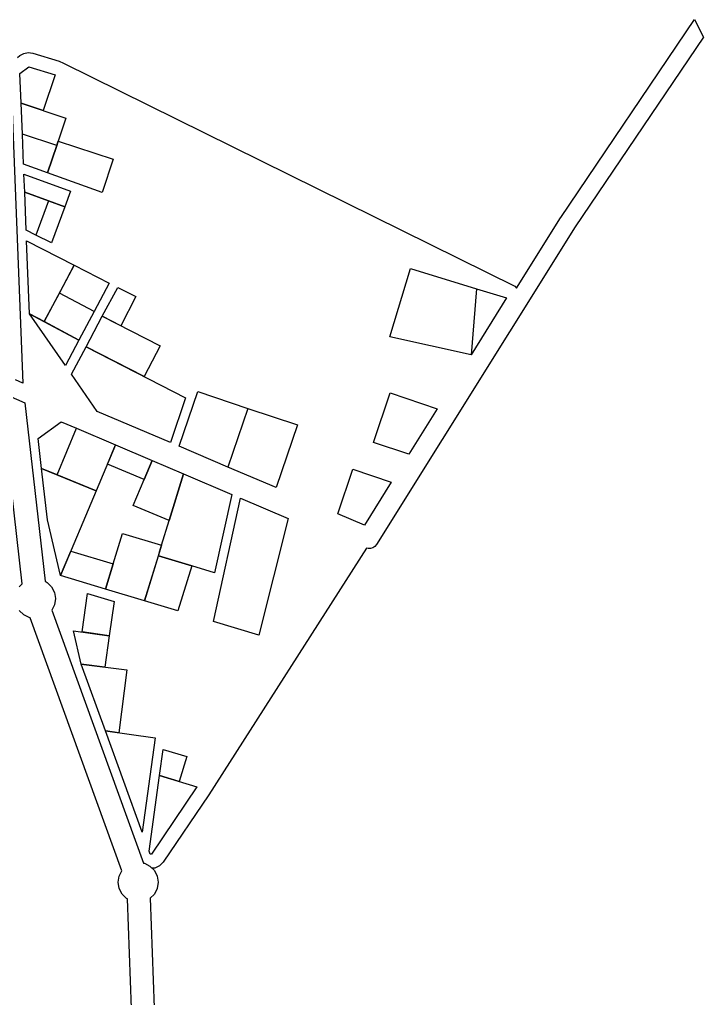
# Model space of a CAD drawing. Header units: inches. Extents: x 479068 to 481072, y 3926601 to 3928387.
# Drawn here: x 480833.3 to 481072.5, y 3927664 to 3928006.6 of the extents above; entities that cross this region are included whole.
import ezdxf

# ---------------------------------------------------------------- set-up
doc = ezdxf.new("R2010")
doc.units = ezdxf.units.IN
doc.header["$MEASUREMENT"] = 0

msp = doc.modelspace()

# ---------------------------------------------------------------- linework, layer by layer
for points in [[(480832.59, 3927993.39), (480833.39, 3927994), (480834.77, 3927994.75), (480836.31, 3927995.04), (480837.86, 3927994.83), (480847.16, 3927992.07), (480848.6, 3927991.37), (481006.45, 3927913.29), (481007.13, 3927912.65), (481022.52, 3927937.25), (481022.57, 3927937.34), (481069.34, 3928006.61), (481072.45, 3928000.5), (481027.58, 3927934.03), (480958.05, 3927822.84), (480957.5, 3927822.2), (480956.8, 3927821.73), (480955.99, 3927821.47), (480955.14, 3927821.45), (480954.65, 3927821.59), (480899.44, 3927735.32), (480883.52, 3927711.71), (480882.24, 3927710.41), (480880.59, 3927709.66), (480879.61, 3927709.6), (480880.41, 3927708.8)], [(480830.06, 3927989.36), (480834.43, 3927879.34), (480831.78, 3927880.47)], [(480833.8, 3927977.34), (480833.39, 3927987.69), (480836.44, 3927990.04), (480845.74, 3927987.28), (480841.55, 3927974.78), (480833.8, 3927977.34)], [(480834.23, 3927966.51), (480833.8, 3927977.34)], [(480833.8, 3927977.34), (480849.49, 3927972.15), (480846.56, 3927963.39)], [(480843.08, 3927953.01), (480834.65, 3927956.06), (480834.23, 3927966.51)], [(480846.27, 3927962.53), (480834.23, 3927966.51)], [(480846.56, 3927963.39), (480846.8, 3927964.11), (480865.99, 3927957.76), (480862.09, 3927946.13), (480843.08, 3927953.01)], [(480846.27, 3927962.53), (480843.08, 3927953.01)], [(480843.08, 3927953.01), (480846.27, 3927962.53)], [(480846.27, 3927962.53), (480846.56, 3927963.39)], [(480846.56, 3927963.39), (480846.27, 3927962.53)], [(480846.27, 3927962.53), (480846.27, 3927962.53)], [(480835.04, 3927946.16), (480834.79, 3927952.5), (480851.07, 3927946.6), (480849.05, 3927941.09)], [(480839, 3927931.2), (480835.56, 3927932.96), (480835.04, 3927946.16)], [(480843.37, 3927943.14), (480835.04, 3927946.16)], [(480835.04, 3927946.16), (480843.37, 3927943.14)], [(480843.37, 3927943.14), (480839, 3927931.2)], [(480843.37, 3927943.14), (480843.37, 3927943.14)], [(480849.05, 3927941.09), (480843.37, 3927943.14)], [(480843.37, 3927943.14), (480849.05, 3927941.09)], [(480849.05, 3927941.09), (480844.41, 3927928.43), (480839, 3927931.2)], [(480836.73, 3927903.68), (480835.72, 3927929.17), (480852.41, 3927920.63)], [(480852.41, 3927920.63), (480841.88, 3927900.92)], [(480847.18, 3927910.84), (480852.41, 3927920.63)], [(480852.41, 3927920.63), (480864.65, 3927914.38), (480859.34, 3927904.43)], [(480991.19, 3927889.32), (480962.78, 3927895.62), (480970.05, 3927919.54), (480993.12, 3927912.42)], [(480841.88, 3927900.92), (480847.18, 3927910.84)], [(480859.34, 3927904.43), (480847.18, 3927910.84)], [(480862.2, 3927902.75), (480867.6, 3927912.87), (480873.91, 3927909.64), (480868.64, 3927899.46), (480862.2, 3927902.75)], [(480993.12, 3927912.42), (481003.61, 3927909.18), (480991.19, 3927889.32)], [(480993.12, 3927912.42), (480991.19, 3927889.32)], [(480854, 3927894.43), (480849.27, 3927885.57), (480836.73, 3927903.68)], [(480836.73, 3927903.68), (480854, 3927894.43)], [(480841.88, 3927900.92), (480836.73, 3927903.68)], [(480859.34, 3927904.43), (480854, 3927894.43)], [(480854, 3927894.43), (480841.88, 3927900.92)], [(480856.5, 3927892.07), (480862.2, 3927902.75)], [(480862.2, 3927902.75), (480882.41, 3927892.41), (480876.84, 3927881.67), (480856.5, 3927892.07)], [(480856.5, 3927892.07), (480891.33, 3927874.26), (480886.01, 3927858.56), (480860.4, 3927869.49), (480851.39, 3927882.5), (480856.5, 3927892.07)], [(480833.15, 3927808.07), (480834.21, 3927809.12), (480826.61, 3927876.43)], [(480906.14, 3927849.98), (480889.07, 3927857.26), (480895.56, 3927876.39), (480913.1, 3927870.52)], [(480829.31, 3927875), (480835.1, 3927872.53), (480842.16, 3927810.01), (480842.93, 3927809.61), (480844.48, 3927808.07), (480845.47, 3927806.11), (480845.81, 3927803.95), (480845.47, 3927801.79), (480844.52, 3927799.93), (480876.57, 3927711.39), (480876.91, 3927711.34), (480878.86, 3927710.35), (480880.41, 3927708.8)], [(480979.37, 3927870.43), (480969.4, 3927854.48), (480957.07, 3927858.61), (480962.94, 3927875.93), (480979.37, 3927870.43)], [(480913.1, 3927870.52), (480906.14, 3927849.98)], [(480913.1, 3927870.52), (480930.42, 3927864.72), (480922.98, 3927842.79), (480906.14, 3927849.98)], [(480840.98, 3927849.53), (480839.8, 3927859.97), (480847.81, 3927865.88), (480853.19, 3927863.58)], [(480846.35, 3927847.31), (480853.19, 3927863.58)], [(480853.19, 3927863.58), (480866.81, 3927857.77)], [(480866.81, 3927857.77), (480860.03, 3927841.63)], [(480876.86, 3927845.64), (480863.96, 3927850.98), (480866.81, 3927857.77)], [(480866.81, 3927857.77), (480879.66, 3927852.3)], [(480876.86, 3927845.64), (480879.66, 3927852.3)], [(480879.66, 3927852.3), (480876.86, 3927845.64), (480876.86, 3927845.64)], [(480879.66, 3927852.3), (480890.56, 3927847.64)], [(480847.59, 3927812.01), (480843.01, 3927831.56), (480840.98, 3927849.53)], [(480840.98, 3927849.53), (480860.03, 3927841.63)], [(480846.35, 3927847.31), (480840.98, 3927849.53)], [(480963.28, 3927844.69), (480953.86, 3927829.62), (480944.53, 3927833.6), (480949.82, 3927849.2), (480963.28, 3927844.69)], [(480860.03, 3927841.63), (480846.35, 3927847.31)], [(480885.59, 3927831.34), (480873.04, 3927836.54), (480876.86, 3927845.64)], [(480885.59, 3927831.34), (480890.56, 3927847.64)], [(480890.56, 3927847.64), (480885.59, 3927831.34), (480885.59, 3927831.34)], [(480890.56, 3927847.64), (480907.45, 3927840.44), (480901.46, 3927813.03), (480893.46, 3927815.44)], [(480860.03, 3927841.63), (480847.59, 3927812.01)], [(480916.93, 3927791.16), (480901.12, 3927795.91), (480910.56, 3927839.11), (480927.26, 3927831.99), (480916.93, 3927791.16)], [(480882.94, 3927822.63), (480885.59, 3927831.34)], [(480865.98, 3927816.12), (480869.22, 3927826.75), (480882.94, 3927822.63)], [(480882.94, 3927822.63), (480882.94, 3927822.63), (480882.25, 3927820.36)], [(480882.25, 3927820.36), (480882.94, 3927822.63)], [(480847.59, 3927812.01), (480851.18, 3927820.57), (480865.98, 3927816.12)], [(480882.25, 3927820.36), (480877.01, 3927803.16)], [(480877.01, 3927803.16), (480881.81, 3927818.94)], [(480881.81, 3927818.94), (480882.25, 3927820.36)], [(480893.46, 3927815.44), (480881.81, 3927818.94)], [(480881.81, 3927818.94), (480893.46, 3927815.44), (480893.46, 3927815.44)], [(480865.98, 3927816.12), (480865.98, 3927816.12), (480863.29, 3927807.29)], [(480863.29, 3927807.29), (480865.98, 3927816.12)], [(480893.46, 3927815.44), (480888.65, 3927799.66), (480877.01, 3927803.16)], [(480863.29, 3927807.29), (480847.59, 3927812.01)], [(480864.63, 3927790.97), (480855.11, 3927792.28), (480856.98, 3927805.73), (480866.3, 3927802.93), (480864.63, 3927790.97)], [(480877.01, 3927803.16), (480863.29, 3927807.29)], [(480873.41, 3927631.94), (480870.96, 3927698.85), (480870.63, 3927699.02), (480869.09, 3927700.57), (480868.09, 3927702.52), (480867.75, 3927704.68), (480868.09, 3927706.85), (480869.04, 3927708.71), (480836.99, 3927797.24), (480836.65, 3927797.29), (480834.7, 3927798.29), (480833.15, 3927799.84)], [(480854.84, 3927781.01), (480852.11, 3927792.69), (480864.63, 3927790.97)], [(480864.63, 3927790.97), (480863.1, 3927779.98), (480854.84, 3927781.01)], [(480863.31, 3927757.63), (480854.84, 3927781.01)], [(480854.84, 3927781.01), (480870.73, 3927779.03), (480867.94, 3927756.99), (480863.31, 3927757.63)], [(480863.31, 3927757.63), (480880.73, 3927755.23), (480876.13, 3927722.2), (480863.31, 3927757.63)], [(480882.25, 3927742.04), (480883.52, 3927751.17), (480891.77, 3927748.69), (480889.12, 3927739.98), (480882.25, 3927742.04)], [(480882.25, 3927742.04), (480895.3, 3927738.12), (480879.37, 3927714.51), (480878.89, 3927714.57), (480878.55, 3927715.51), (480882.25, 3927742.04)], [(480880.41, 3927708.8), (480881.41, 3927706.85), (480881.75, 3927704.68), (480881.41, 3927702.52), (480880.41, 3927700.57), (480878.96, 3927699.11), (480881.41, 3927632.2)]]:
    msp.add_lwpolyline(points)

doc.saveas('drawing.dxf')
